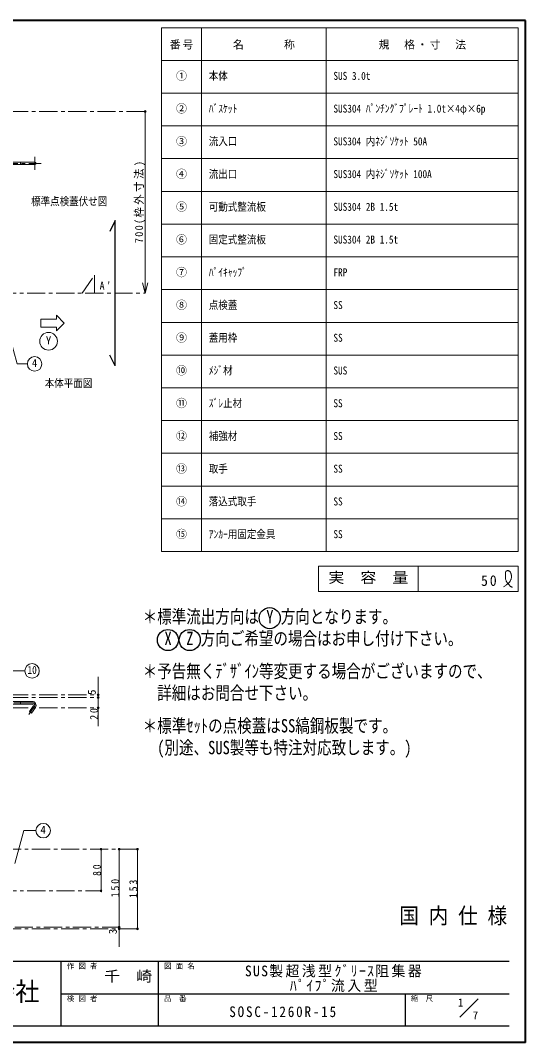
# Model space of a CAD drawing. Units: millimetres at full size, sheet at 1:7. Extents: x -1487 to 1348, y -983 to 984.
# Drawn here: x 375 to 1348, y -983 to 984 of the extents above; entities that cross this region are included whole.
import ezdxf
from ezdxf.enums import TextEntityAlignment as Align

# ---------------------------------------------------------------- set-up
doc = ezdxf.new("R2010")
doc.units = ezdxf.units.MM
doc.header["$LTSCALE"] = 7
doc.header["$PDMODE"] = 32
doc.header["$PDSIZE"] = 3.5
doc.linetypes.add('CHAIN1', pattern=[8, 5, -1, 1, -1])
doc.layers.add('0-A', color=4, linetype='Continuous', lineweight=9)
doc.styles.add('ＭＳ ゴシック', font='')
doc.styles.get('ＭＳ ゴシック').set_extended_font_data('MS Gothic')

msp = doc.modelspace()

# ---------------------------------------------------------------- linework, layer by layer
at = {"layer": '0-A', "color": 1, "lineweight": 40}
for p, q in [((1347.643, 983.513), (-1487.357, 983.513)), ((1347.643, -983.487), (1347.643, 983.513)), ((1347.643, -983.487), (-1487.357, -983.487))]:
    msp.add_line(p, q, dxfattribs=at)
at = {"layer": '0-A', "color": 3, "lineweight": 18}
for p, q in [((1333.643, 969.513), (646.643, 969.513)), ((646.643, -38.487), (646.643, 969.513)), ((723.643, -38.487), (723.643, 969.513)), ((963.643, -38.487), (963.643, 969.513)), ((1333.643, -38.487), (1333.643, 969.513)), ((1333.643, 906.513), (646.643, 906.513)), ((1333.643, 843.513), (646.643, 843.513)), ((1333.643, 780.513), (646.643, 780.513)), ((1333.643, 717.513), (646.643, 717.513)), ((1333.643, 654.513), (646.643, 654.513)), ((1333.643, 591.513), (646.643, 591.513)), ((1333.643, 528.513), (646.643, 528.513)), ((1333.643, 465.513), (646.643, 465.513)), ((1333.643, 402.513), (646.643, 402.513)), ((1333.643, 339.513), (646.643, 339.513)), ((1333.643, 276.513), (646.643, 276.513)), ((1333.643, 213.513), (646.643, 213.513)), ((1333.643, 150.513), (646.643, 150.513)), ((1333.643, 87.513), (646.643, 87.513)), ((1333.643, 24.513), (646.643, 24.513)), ((1333.643, -38.487), (646.643, -38.487)), ((948.643, -66.487), (1333.643, -66.487)), ((948.643, -115.487), (948.643, -66.487)), ((1141.143, -115.487), (1141.143, -66.487)), ((1333.643, -66.487), (1333.643, -115.487)), ((948.643, -115.487), (1333.643, -115.487))]:
    msp.add_line(p, q, dxfattribs=at)
at = {"layer": '0-A', "linetype": 'CHAIN1'}
for p, q in [((355.143, 808.513), (615.143, 808.513)), ((335.143, 708.513), (415.041, 708.513)), ((402.541, 721.013), (402.541, 696.013)), ((494.143, 458.513), (517.476, 493.513)), ((517.476, 493.513), (517.476, 458.513)), ((-1068.191, 458.513), (615.143, 458.513)), ((355.143, -314.487), (524.643, -314.487)), ((397.538, -329.487), (330.041, -329.487)), ((355.143, -319.487), (524.643, -319.487)), ((355.143, -339.487), (524.643, -339.487)), ((401.633, -337.355), (391.323, -352.08)), ((600.143, -611.487), (345.143, -611.487)), ((220.143, -691.487), (530.143, -691.487)), ((308.143, -761.487), (565.143, -761.487)), ((600.143, -764.487), (308.143, -764.487))]:
    msp.add_line(p, q, dxfattribs=at)
at = {"layer": '0-A'}
for p, q in [((615.143, 458.513), (615.143, 808.513)), ((375.041, 711.013), (375.041, 706.013)), ((615.143, 458.513), (609.707, 478.797)), ((615.143, 458.513), (620.578, 478.797)), ((459.143, 401.013), (444.143, 416.013)), ((444.143, 408.513), (444.143, 416.013)), ((414.143, 408.513), (444.143, 408.513)), ((414.143, 393.513), (414.143, 408.513)), ((414.143, 393.513), (444.143, 393.513)), ((459.143, 401.013), (444.143, 386.013)), ((444.143, 386.013), (444.143, 393.513)), ((375.041, -331.987), (375.041, -326.987)), ((530.143, -691.487), (530.143, -611.487)), ((565.143, -611.487), (565.143, -761.487)), ((600.143, -611.487), (600.143, -764.487)), ((565.143, -761.487), (565.143, -799.487))]:
    msp.add_line(p, q, dxfattribs=at)
at = {"layer": '0-A', "color": 7, "lineweight": 18}
for p, q in [((402.541, 711.013), (345.143, 711.013)), ((402.541, 706.013), (345.143, 706.013)), ((351.314, -268.27), (383.353, -268.27)), ((397.538, -326.987), (345.143, -326.987)), ((397.538, -331.987), (345.143, -331.987)), ((403.681, -338.789), (396.238, -349.418)), ((364.379, -638.919), (381.314, -575.715)), ((381.314, -575.715), (404.754, -575.715)), ((1220.787, -934.842), (1256.143, -899.487))]:
    msp.add_line(p, q, dxfattribs=at)
at = {"layer": '0-A', "color": 5, "lineweight": 25}
for p, q in [((557.343, 598.513), (546.843, 577.513)), ((557.343, 318.513), (557.343, 598.513)), ((557.343, 318.513), (546.843, 339.513))]:
    msp.add_line(p, q, dxfattribs=at)
at = {"layer": '0-A', "color": 6, "lineweight": 25}
for p, q in [((-69.857, -826.987), (1316.143, -826.987)), ((453.643, -951.987), (453.643, -826.987)), ((641.143, -951.987), (641.143, -826.987)), ((453.643, -889.487), (1316.143, -889.487)), ((1116.143, -951.987), (1116.143, -889.487)), ((1316.143, -951.987), (-69.857, -951.987))]:
    msp.add_line(p, q, dxfattribs=at)
at = {"layer": '0-A', "color": 7, "lineweight": 18}
for points in [[(347.8, 399.656), (368.456, 322.566), (388.256, 322.566)], [(399.586, -335.921), (392.143, -346.551), (396.238, -349.418)]]:
    msp.add_lwpolyline(points, dxfattribs=at)
at = {"layer": '0-A'}
for points in [[(1305.386, -106.403), (1306.126, -105.904), (1307.398, -105.039), (1308.663, -104.158), (1309.916, -103.252), (1311.154, -102.313), (1312.372, -101.329), (1313.067, -100.734), (1313.893, -99.991), (1315.266, -98.642), (1316.545, -97.209), (1317.696, -95.693), (1318.685, -94.095), (1319.477, -92.417), (1319.833, -91.408), (1320.029, -90.704), (1320.278, -89.464), (1320.422, -88.197), (1320.47, -86.911), (1320.428, -85.611), (1320.305, -84.304), (1320.199, -83.545), (1320.085, -82.875), (1319.837, -81.731), (1319.51, -80.617), (1319.089, -79.551), (1318.558, -78.55), (1317.901, -77.632), (1317.456, -77.145), (1317.148, -76.854), (1316.573, -76.397), (1315.949, -76.003), (1315.285, -75.687), (1314.586, -75.46), (1313.862, -75.336), (1313.433, -75.316), (1313.063, -75.331), (1312.427, -75.423), (1311.806, -75.595), (1311.217, -75.841)], [(1311.217, -75.841), (1310.676, -76.156), (1310.199, -76.533), (1309.958, -76.779), (1309.629, -77.216), (1309.224, -78.067), (1308.988, -79.017), (1308.877, -80.038), (1308.848, -81.104), (1308.856, -82.188), (1308.861, -82.813), (1308.853, -83.659), (1308.812, -85.082), (1308.764, -86.468), (1308.743, -87.823), (1308.781, -89.154), (1308.912, -90.468), (1309.044, -91.225), (1309.2, -91.893), (1309.551, -93.037), (1309.996, -94.166), (1310.52, -95.273), (1311.112, -96.354), (1311.758, -97.402), (1312.153, -97.991), (1312.457, -98.425), (1312.995, -99.158), (1313.548, -99.873), (1314.115, -100.578), (1314.694, -101.276), (1315.282, -101.974), (1315.627, -102.38), (1315.996, -102.814), (1316.644, -103.558), (1317.312, -104.28), (1318.011, -104.962), (1318.749, -105.585), (1319.534, -106.13), (1320.016, -106.403), (1320.228, -106.51)], [(1320.228, -106.51), (1320.602, -106.679), (1320.984, -106.834), (1321.373, -106.977), (1321.766, -107.113), (1322.163, -107.243), (1322.393, -107.318)], [(524.643, -279.487), (524.643, -319.487), (524.643, -374.487)]]:
    msp.add_lwpolyline(points, dxfattribs=at)
at = {"layer": '0-A', "color": 7, "lineweight": 18}
for centre, radius in [((429.143, 366.013), 17), ((402.256, 322.566), 14), ((397.353, -268.27), 14), ((418.754, -575.715), 14)]:
    msp.add_circle(centre, radius, dxfattribs=at)
at = {"layer": '0-A', "color": 5, "lineweight": 25}
for centre in [(854.959, -166.82), (658.959, -208.82), (700.959, -208.82)]:
    msp.add_circle(centre, 20.3, dxfattribs=at)
at = {"layer": '0-A', "color": 7, "lineweight": 18}
for centre, radius, start in [((402.541, 708.513), 2.5, 270), ((397.538, -334.487), 7.5, 325), ((397.538, -334.487), 2.5, 325)]:
    msp.add_arc(centre, radius, start, 90, dxfattribs=at)
at = {"layer": '0-A', "linetype": 'CHAIN1'}
msp.add_arc((397.538, -334.487), 5, 325, 90, dxfattribs=at)
at = {"layer": '0-A'}
for p in [(615.143, 808.513), (524.643, -314.487), (524.643, -319.487), (524.643, -339.487), (530.143, -611.487), (565.143, -611.487), (600.143, -611.487), (530.143, -691.487), (565.143, -761.487), (565.143, -764.487), (600.143, -764.487)]:
    msp.add_point(p, dxfattribs=at)

# ---------------------------------------------------------------- texts
at = {"layer": '0-A', "color": 7, "style": 'ＭＳ ゴシック'}
for s, height, p in [('①', 15.4, (674.643, 864.513)), ('②', 15.4, (674.643, 801.513)), ('③', 15.4, (674.643, 738.513)), ('④', 15.4, (674.643, 675.513)), ('⑤', 15.4, (674.643, 612.513)), ('⑥', 15.4, (674.643, 549.513)), ('⑦', 15.4, (674.643, 486.513)), ('⑧', 15.4, (674.643, 423.513)), ('Y', 15.4, (423.893, 355.513)), ('⑨', 15.4, (674.643, 360.513)), ('4', 15.4, (397.006, 312.066)), ('⑩', 15.4, (674.643, 297.513)), ('⑪', 15.4, (674.643, 234.513)), ('⑫', 15.4, (674.643, 171.513)), ('⑬', 15.4, (674.643, 108.513)), ('⑭', 15.4, (674.643, 45.513)), ('⑮', 15.4, (674.643, -17.487)), ('4', 15.4, (413.504, -586.215)), ('作 図 者', 10.26, (464.143, -844.487)), ('図 面 名', 10.26, (651.643, -844.487)), ('検 図 者', 10.26, (464.143, -906.987)), ('品\u3000番', 10.26, (651.643, -906.987)), ('縮\u3000尺', 10.26, (1126.643, -906.987)), ('1', 15.4, (1217.231, -918.753)), ('7', 15.4, (1245.735, -943.519))]:
    msp.add_text(s, height=height, dxfattribs=at).set_placement(p, align=Align.BOTTOM_LEFT)
for s, height, width, p in [('本体', 15.4, 0.85, (737.643, 864.513)), ('SUS 3.0t', 15.4, 0.85, (977.643, 864.513)), ('ﾊﾞｽｹｯﾄ', 15.4, 0.85, (737.643, 801.513)), ('SUS304 ﾊﾟﾝﾁﾝｸﾞﾌﾟﾚｰﾄ 1.0t×4φ×6p', 15.4, 0.85, (977.643, 801.513)), ('流入口', 15.4, 0.85, (737.643, 738.513)), ('SUS304 内ﾈｼﾞｿｹｯﾄ 50A', 15.4, 0.85, (977.643, 738.513)), ('流出口', 15.4, 0.85, (737.643, 675.513)), ('SUS304 内ﾈｼﾞｿｹｯﾄ 100A', 15.4, 0.85, (977.643, 675.513)), ('標準点検蓋伏せ図', 15.4, 0.85, (395.543, 623.013)), ('可動式整流板', 15.4, 0.85, (737.643, 612.513)), ('SUS304 2B 1.5t', 15.4, 0.85, (977.643, 612.513)), ('固定式整流板', 15.4, 0.85, (737.643, 549.513)), ('SUS304 2B 1.5t', 15.4, 0.85, (977.643, 549.513)), ('ﾊﾟｲｷｬｯﾌﾟ', 15.4, 0.85, (737.643, 486.513)), ('FRP', 15.4, 0.85, (977.643, 486.513)), ('点検蓋', 15.4, 0.85, (737.643, 423.513)), ('SS', 15.4, 0.85, (977.643, 423.513)), ('蓋用枠', 15.4, 0.85, (737.643, 360.513)), ('SS', 15.4, 0.85, (977.643, 360.513)), ('ﾒｼﾞ材', 15.4, 0.85, (737.643, 297.513)), ('SUS', 15.4, 0.85, (977.643, 297.513)), ('本体平面図', 15.4, 0.85, (421.793, 273.013)), ('ｽﾞﾚ止材', 15.4, 0.85, (737.643, 234.513)), ('SS', 15.4, 0.85, (977.643, 234.513)), ('補強材', 15.4, 0.85, (737.643, 171.513)), ('SS', 15.4, 0.85, (977.643, 171.513)), ('取手', 15.4, 0.85, (737.643, 108.513)), ('SS', 15.4, 0.85, (977.643, 108.513)), ('落込式取手', 15.4, 0.85, (737.643, 45.513)), ('SS', 15.4, 0.85, (977.643, 45.513)), ('ｱﾝｶｰ用固定金具', 15.4, 0.85, (737.643, -17.487)), ('SS', 15.4, 0.85, (977.643, -17.487)), ('実\u3000容\u3000量', 20.53, 1.1, (967.893, -104.987)), ('＊標準流出方向は Y 方向となります。', 25.66, 0.8, (610.309, -184.32)), (' X  Z 方向ご希望の場合はお申し付け下さい。', 25.66, 0.8, (638.309, -226.32)), ('＊予告無くﾃﾞｻﾞｲﾝ等変更する場合がございますので、', 25.66, 0.8, (610.309, -289.32)), ('10', 15.4, 0.85, (388.603, -278.77)), ('詳細はお問合せ下さい。', 25.66, 0.8, (638.309, -331.32)), ('＊標準ｾｯﾄの点検蓋はSS縞鋼板製です。', 25.66, 0.8, (610.309, -394.32)), ('(別途、SUS製等も特注対応致します。)', 25.66, 0.8, (638.309, -436.32)), ('国 内 仕 様', 30.79, 0.9, (1104.393, -763.987)), ('千\u3000崎', 20.53, 1.1, (536.143, -872.237)), ('工業株式会社', 35.92, 0.95, (132.393, -913.987))]:
    msp.add_text(s, height=height, dxfattribs=dict(at, width=width)).set_placement(p, align=Align.BOTTOM_LEFT)
for s, p in [('5', (524.643, -314.487)), ('3', (565.143, -774.987))]:
    msp.add_text(s, height=15.4, rotation=90, dxfattribs=at).set_placement(p, align=Align.BOTTOM_LEFT)
at = {"layer": '0-A', "color": 7, "attachment_point": 7, "style": 'ＭＳ ゴシック'}
for s, insert, char_height in [('\\T1.17;番号', (662.393, 927.513), 15.4), ('\\T1.17;名\u3000\u3000\u3000称', (784.143, 927.513), 15.4), ('\\T1.17;規\u3000格・寸\u3000法', (1064.643, 927.513), 15.4), ("\\T1.36;\\W0.9;A'", (527.476, 465.513), 15.4), ('\\T1.27;\\W0.95;50', (1261.893, -104.987), 20.53), ('\\T1.18;\\W0.95;SUS製超浅型ｸﾞﾘｰｽ阻集器', (807.143, -858.237), 20.53), ('\\T1.19;\\W0.95;ﾊﾟｲﾌﾟ流入型', (893.768, -886.237), 20.53), ('\\T1.28;\\W0.9;SOSC-1260R-15', (777.143, -934.737), 20.53)]:
    msp.add_mtext(s, dxfattribs=dict(at, insert=insert, char_height=char_height))
at = {"layer": '0-A', "color": 7, "char_height": 15.4, "attachment_point": 7, "rotation": 90, "style": 'ＭＳ ゴシック'}
for s, insert in [('\\T1.24;\\W0.95;700(枠外寸法)', (615.143, 554.763)), ('\\T1.36;\\W0.9;20', (524.643, -362.237)), ('\\T1.36;\\W0.9;80', (530.143, -662.862)), ('\\T1.38;\\W0.9;150', (565.143, -703.987)), ('\\T1.38;\\W0.9;153', (600.143, -705.487))]:
    msp.add_mtext(s, dxfattribs=dict(at, insert=insert))

doc.saveas('drawing.dxf')
